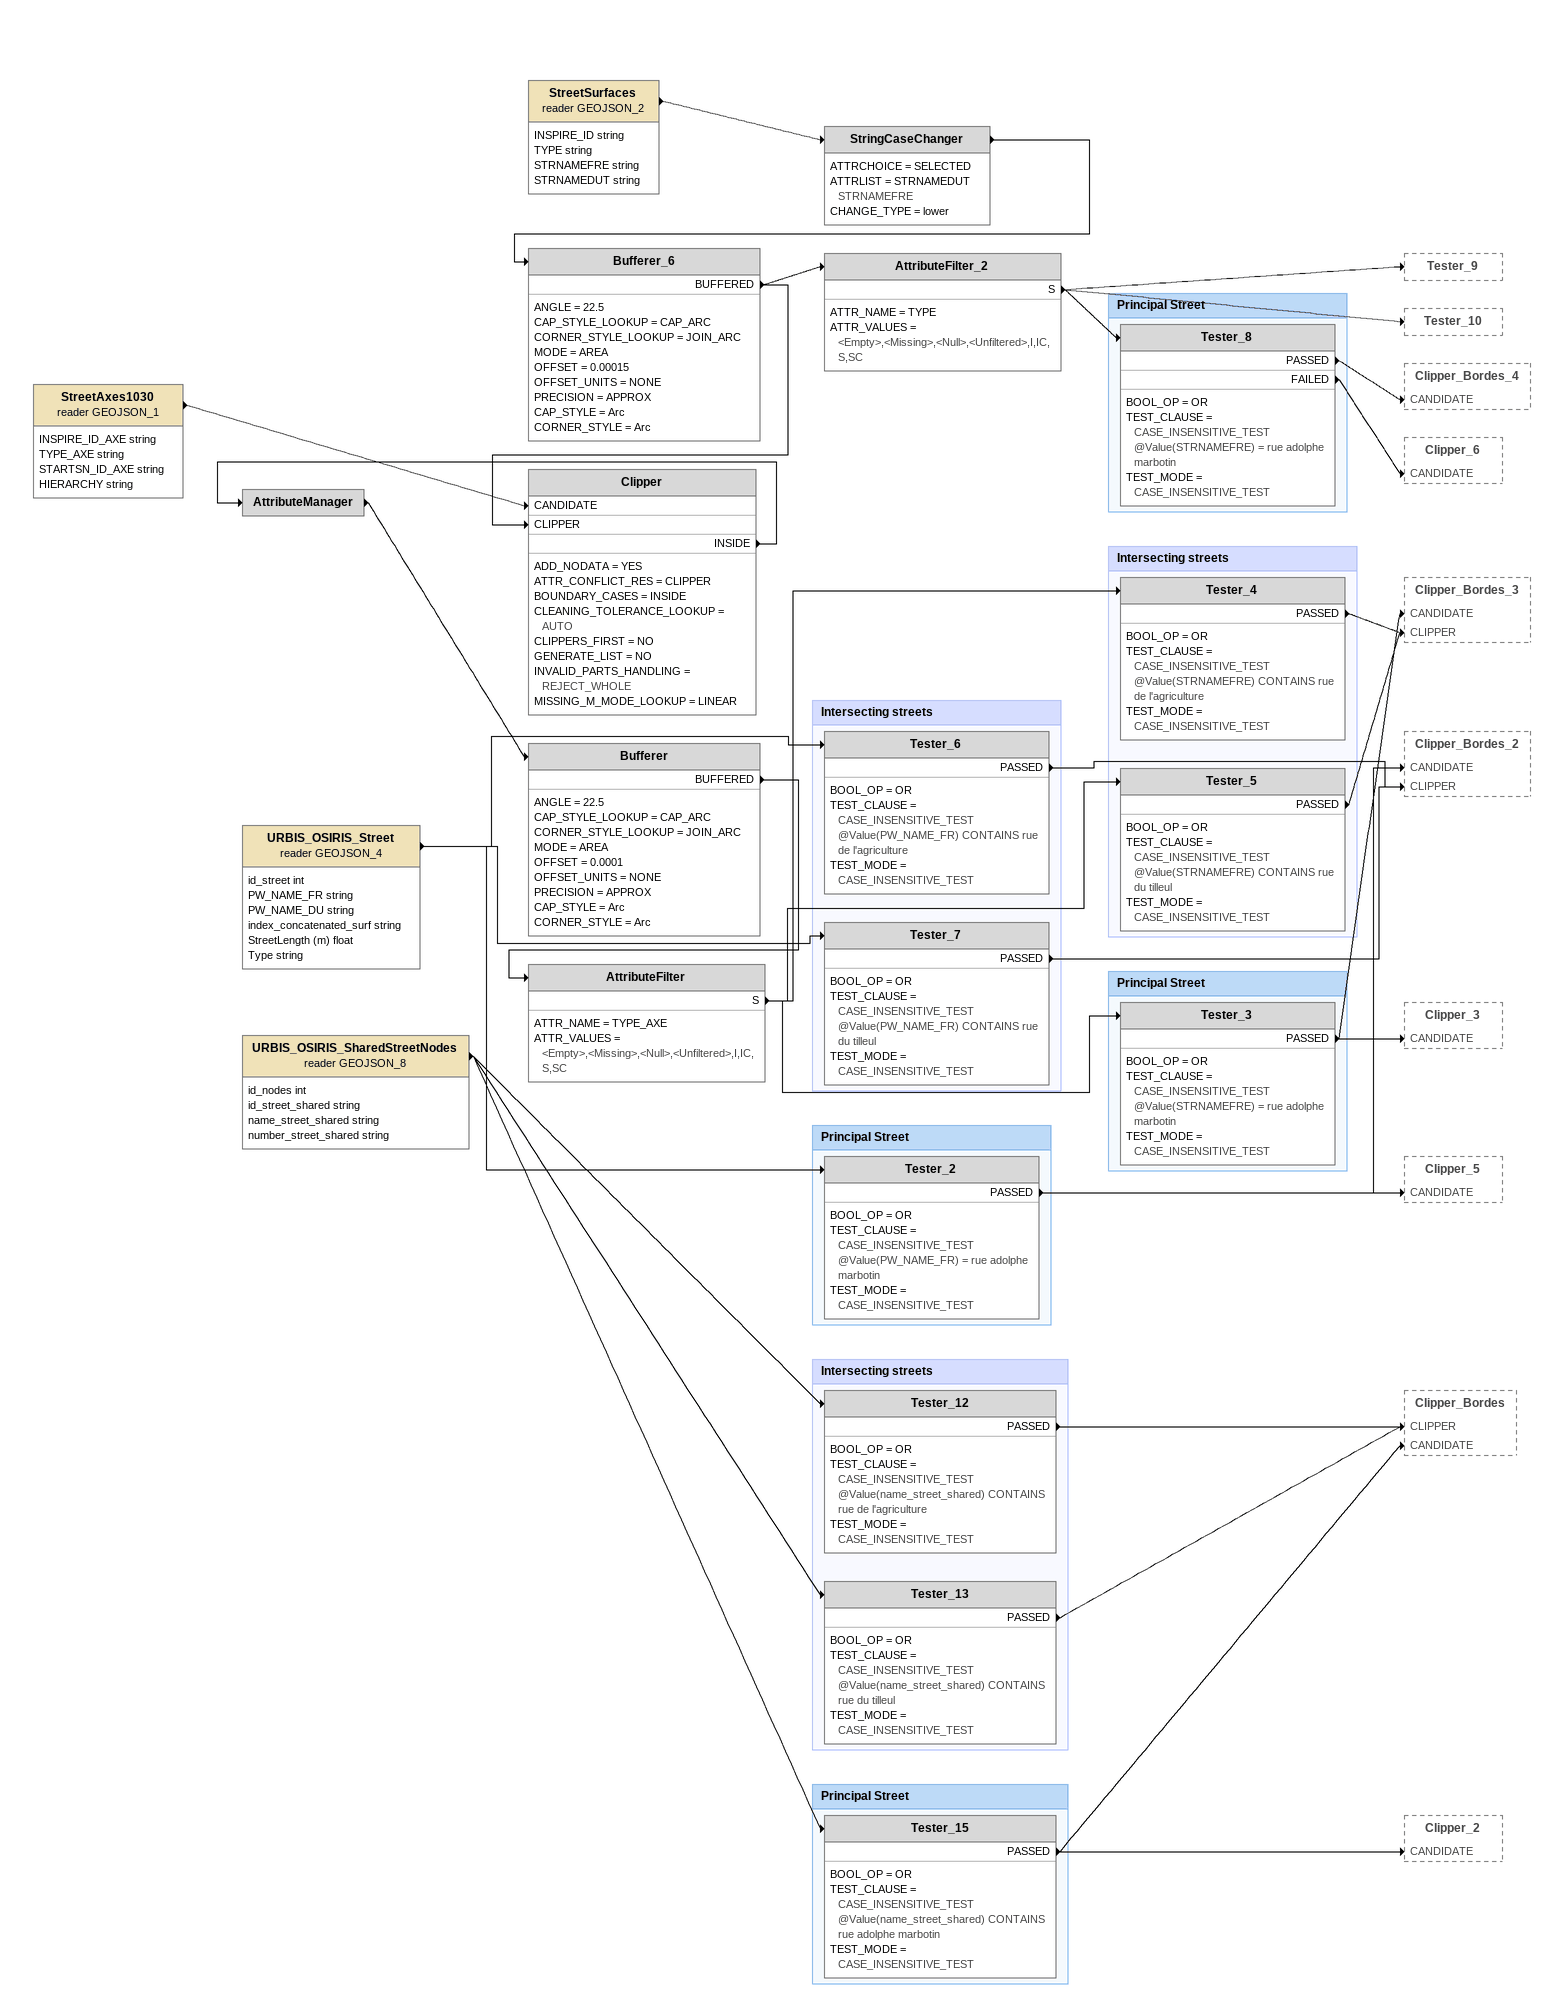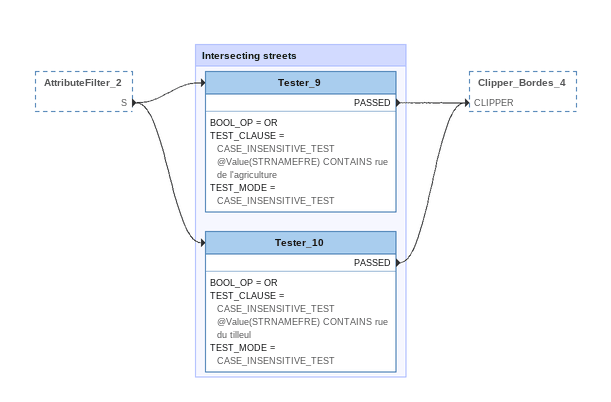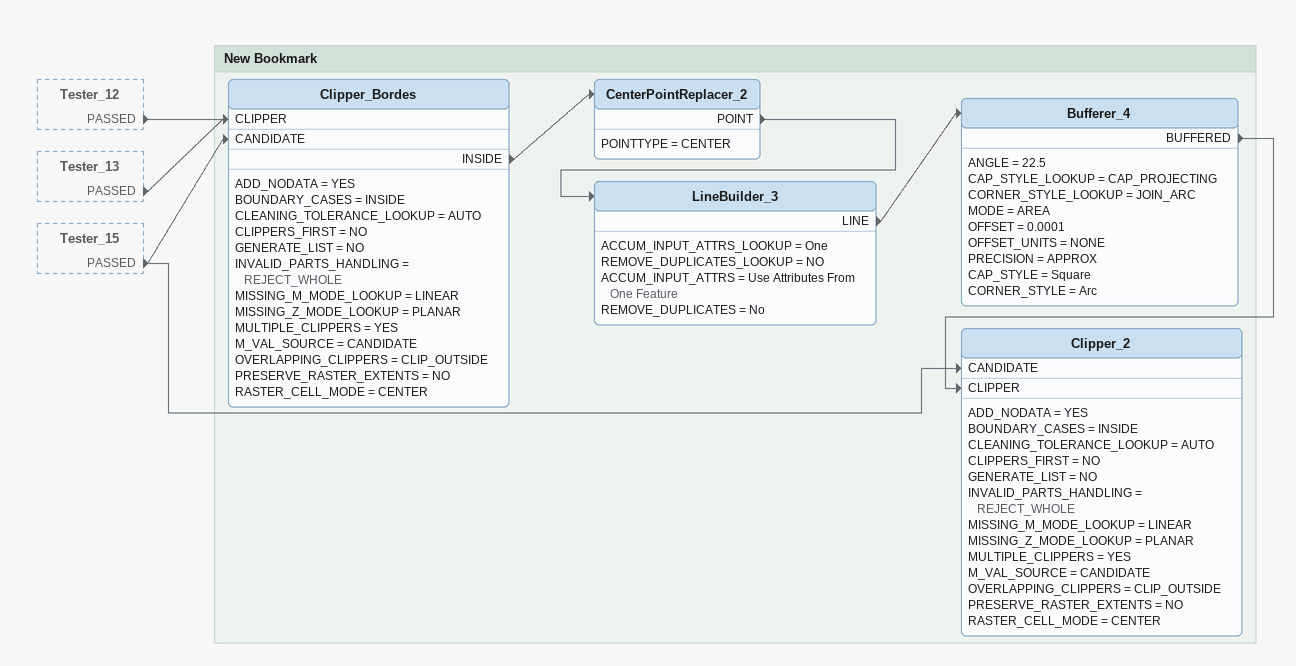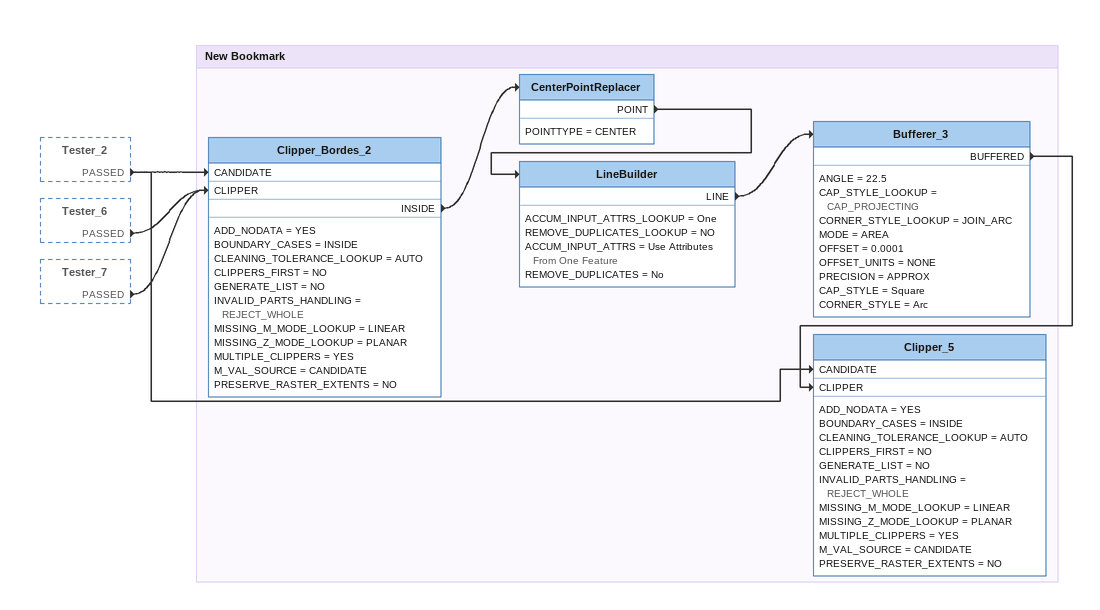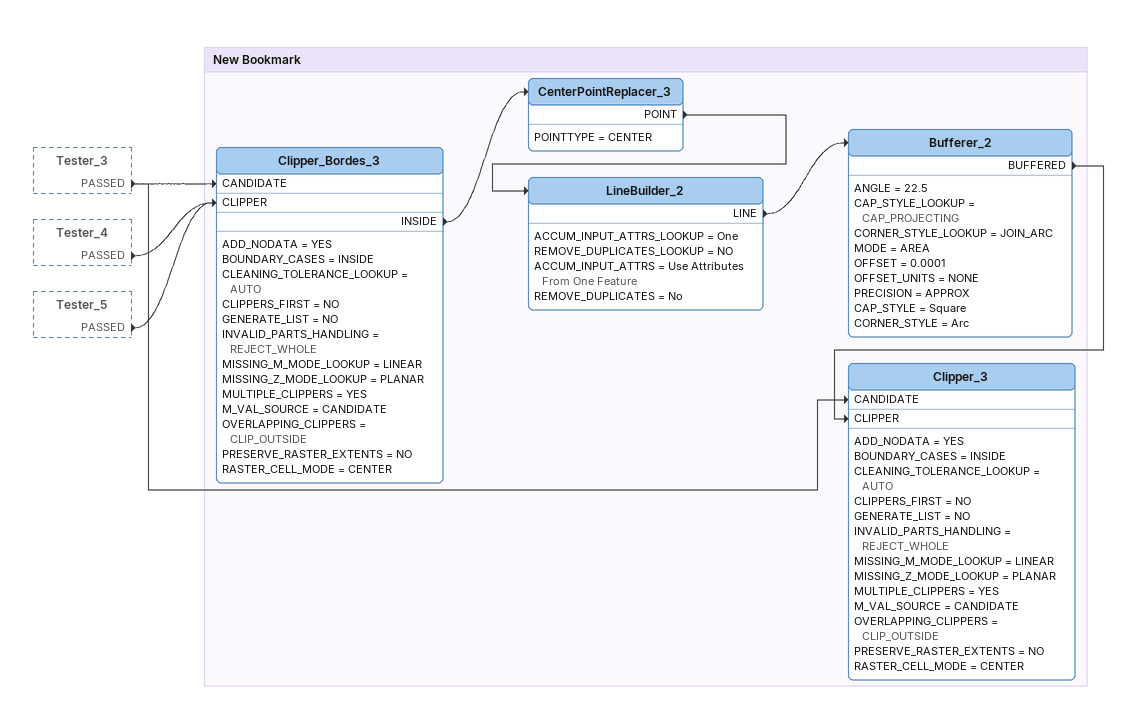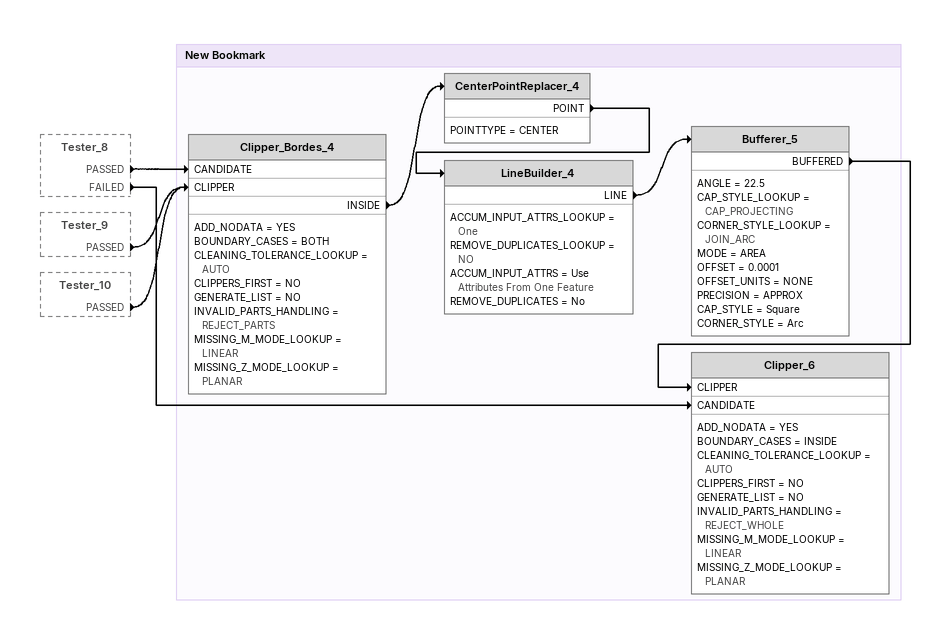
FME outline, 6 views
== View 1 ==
StreetAxes1030 (reader GEOJSON_1)
    attributes: INSPIRE_ID_AXE string, TYPE_AXE string, STARTSN_ID_AXE string, HIERARCHY string
    -> Clipper [CANDIDATE]
URBIS_OSIRIS_SharedStreetNodes (reader GEOJSON_8)
    attributes: id_nodes int, id_street_shared string, name_street_shared string, number_street_shared string
    -> Tester_12
    -> Tester_13
    -> Tester_15
URBIS_OSIRIS_Street (reader GEOJSON_4)
    attributes: id_street int, PW_NAME_FR string, PW_NAME_DU string, index_concatenated_surf string, StreetLength (m) float, Type string
    -> Tester_2
    -> Tester_6
    -> Tester_7
StreetSurfaces (reader GEOJSON_2)
    attributes: INSPIRE_ID string, TYPE string, STRNAMEFRE string, STRNAMEDUT string
    -> StringCaseChanger
StringCaseChanger
    ATTRCHOICE = SELECTED
    ATTRLIST = STRNAMEDUT STRNAMEFRE
    CHANGE_TYPE = lower
    -> Bufferer_6
Bufferer_6
    ANGLE = 22.5
    CAP_STYLE_LOOKUP = CAP_ARC
    CORNER_STYLE_LOOKUP = JOIN_ARC
    MODE = AREA
    OFFSET = 0.00015
    OFFSET_UNITS = NONE
    PRECISION = APPROX
    CAP_STYLE = Arc
    CORNER_STYLE = Arc
    BUFFERED -> AttributeFilter_2
    BUFFERED -> Clipper [CLIPPER]
AttributeFilter_2
    ATTR_NAME = TYPE
    ATTR_VALUES = <Empty>,<Missing>,<Null>,<Unfiltered>,I,IC,S,SC
    S -> Tester_9
    S -> Tester_10
    S -> Tester_8
Clipper
    ADD_NODATA = YES
    ATTR_CONFLICT_RES = CLIPPER
    BOUNDARY_CASES = INSIDE
    CLEANING_TOLERANCE_LOOKUP = AUTO
    CLIPPERS_FIRST = NO
    GENERATE_LIST = NO
    INVALID_PARTS_HANDLING = REJECT_WHOLE
    MISSING_M_MODE_LOOKUP = LINEAR
    INSIDE -> AttributeManager
AttributeManager
    -> Bufferer
Bufferer
    ANGLE = 22.5
    CAP_STYLE_LOOKUP = CAP_ARC
    CORNER_STYLE_LOOKUP = JOIN_ARC
    MODE = AREA
    OFFSET = 0.0001
    OFFSET_UNITS = NONE
    PRECISION = APPROX
    CAP_STYLE = Arc
    CORNER_STYLE = Arc
    BUFFERED -> AttributeFilter
AttributeFilter
    ATTR_NAME = TYPE_AXE
    ATTR_VALUES = <Empty>,<Missing>,<Null>,<Unfiltered>,I,IC,S,SC
    S -> Tester_3
    S -> Tester_5
    S -> Tester_4

Bookmark: Intersecting streets
Tester_12
    BOOL_OP = OR
    TEST_CLAUSE = CASE_INSENSITIVE_TEST @Value(name_street_shared) CONTAINS rue de l'agriculture
    TEST_MODE = CASE_INSENSITIVE_TEST
    PASSED -> Clipper_Bordes [CLIPPER]
Tester_13
    BOOL_OP = OR
    TEST_CLAUSE = CASE_INSENSITIVE_TEST @Value(name_street_shared) CONTAINS rue du tilleul
    TEST_MODE = CASE_INSENSITIVE_TEST
    PASSED -> Clipper_Bordes [CLIPPER]

Bookmark: Principal Street
Tester_15
    BOOL_OP = OR
    TEST_CLAUSE = CASE_INSENSITIVE_TEST @Value(name_street_shared) CONTAINS rue adolphe marbotin
    TEST_MODE = CASE_INSENSITIVE_TEST
    PASSED -> Clipper_Bordes [CANDIDATE]
    PASSED -> Clipper_2 [CANDIDATE]

Bookmark: Intersecting streets
Tester_6
    BOOL_OP = OR
    TEST_CLAUSE = CASE_INSENSITIVE_TEST @Value(PW_NAME_FR) CONTAINS rue de l'agriculture
    TEST_MODE = CASE_INSENSITIVE_TEST
    PASSED -> Clipper_Bordes_2 [CLIPPER]
Tester_7
    BOOL_OP = OR
    TEST_CLAUSE = CASE_INSENSITIVE_TEST @Value(PW_NAME_FR) CONTAINS rue du tilleul
    TEST_MODE = CASE_INSENSITIVE_TEST
    PASSED -> Clipper_Bordes_2 [CLIPPER]

Bookmark: Principal Street
Tester_2
    BOOL_OP = OR
    TEST_CLAUSE = CASE_INSENSITIVE_TEST @Value(PW_NAME_FR) = rue adolphe marbotin
    TEST_MODE = CASE_INSENSITIVE_TEST
    PASSED -> Clipper_Bordes_2 [CANDIDATE]
    PASSED -> Clipper_5 [CANDIDATE]

Bookmark: Principal Street
Tester_8
    BOOL_OP = OR
    TEST_CLAUSE = CASE_INSENSITIVE_TEST @Value(STRNAMEFRE) = rue adolphe marbotin
    TEST_MODE = CASE_INSENSITIVE_TEST
    PASSED -> Clipper_Bordes_4 [CANDIDATE]
    FAILED -> Clipper_6 [CANDIDATE]

Bookmark: Intersecting streets
Tester_4
    BOOL_OP = OR
    TEST_CLAUSE = CASE_INSENSITIVE_TEST @Value(STRNAMEFRE) CONTAINS rue de l'agriculture
    TEST_MODE = CASE_INSENSITIVE_TEST
    PASSED -> Clipper_Bordes_3 [CLIPPER]
Tester_5
    BOOL_OP = OR
    TEST_CLAUSE = CASE_INSENSITIVE_TEST @Value(STRNAMEFRE) CONTAINS rue du tilleul
    TEST_MODE = CASE_INSENSITIVE_TEST
    PASSED -> Clipper_Bordes_3 [CLIPPER]

Bookmark: Principal Street
Tester_3
    BOOL_OP = OR
    TEST_CLAUSE = CASE_INSENSITIVE_TEST @Value(STRNAMEFRE) = rue adolphe marbotin
    TEST_MODE = CASE_INSENSITIVE_TEST
    PASSED -> Clipper_Bordes_3 [CANDIDATE]
    PASSED -> Clipper_3 [CANDIDATE]

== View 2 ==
AttributeFilter_2 [outside]
    S -> Tester_9
    S -> Tester_10

Bookmark: Intersecting streets
Tester_9
    BOOL_OP = OR
    TEST_CLAUSE = CASE_INSENSITIVE_TEST @Value(STRNAMEFRE) CONTAINS rue de l'agriculture
    TEST_MODE = CASE_INSENSITIVE_TEST
    PASSED -> Clipper_Bordes_4 [CLIPPER]
Tester_10
    BOOL_OP = OR
    TEST_CLAUSE = CASE_INSENSITIVE_TEST @Value(STRNAMEFRE) CONTAINS rue du tilleul
    TEST_MODE = CASE_INSENSITIVE_TEST
    PASSED -> Clipper_Bordes_4 [CLIPPER]

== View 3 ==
Tester_12 [outside]
    PASSED -> Clipper_Bordes [CLIPPER]
Tester_13 [outside]
    PASSED -> Clipper_Bordes [CLIPPER]
Tester_15 [outside]
    PASSED -> Clipper_Bordes [CANDIDATE]
    PASSED -> Clipper_2 [CANDIDATE]

Bookmark: New Bookmark
Clipper_Bordes
    ADD_NODATA = YES
    BOUNDARY_CASES = INSIDE
    CLEANING_TOLERANCE_LOOKUP = AUTO
    CLIPPERS_FIRST = NO
    GENERATE_LIST = NO
    INVALID_PARTS_HANDLING = REJECT_WHOLE
    MISSING_M_MODE_LOOKUP = LINEAR
    MISSING_Z_MODE_LOOKUP = PLANAR
    MULTIPLE_CLIPPERS = YES
    M_VAL_SOURCE = CANDIDATE
    OVERLAPPING_CLIPPERS = CLIP_OUTSIDE
    PRESERVE_RASTER_EXTENTS = NO
    RASTER_CELL_MODE = CENTER
    INSIDE -> CenterPointReplacer_2
CenterPointReplacer_2
    POINTTYPE = CENTER
    POINT -> LineBuilder_3
LineBuilder_3
    ACCUM_INPUT_ATTRS_LOOKUP = One
    REMOVE_DUPLICATES_LOOKUP = NO
    ACCUM_INPUT_ATTRS = Use Attributes From One Feature
    REMOVE_DUPLICATES = No
    LINE -> Bufferer_4
Bufferer_4
    ANGLE = 22.5
    CAP_STYLE_LOOKUP = CAP_PROJECTING
    CORNER_STYLE_LOOKUP = JOIN_ARC
    MODE = AREA
    OFFSET = 0.0001
    OFFSET_UNITS = NONE
    PRECISION = APPROX
    CAP_STYLE = Square
    CORNER_STYLE = Arc
    BUFFERED -> Clipper_2 [CLIPPER]
Clipper_2
    ADD_NODATA = YES
    BOUNDARY_CASES = INSIDE
    CLEANING_TOLERANCE_LOOKUP = AUTO
    CLIPPERS_FIRST = NO
    GENERATE_LIST = NO
    INVALID_PARTS_HANDLING = REJECT_WHOLE
    MISSING_M_MODE_LOOKUP = LINEAR
    MISSING_Z_MODE_LOOKUP = PLANAR
    MULTIPLE_CLIPPERS = YES
    M_VAL_SOURCE = CANDIDATE
    OVERLAPPING_CLIPPERS = CLIP_OUTSIDE
    PRESERVE_RASTER_EXTENTS = NO
    RASTER_CELL_MODE = CENTER

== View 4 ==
Tester_2 [outside]
    PASSED -> Clipper_Bordes_2 [CANDIDATE]
    PASSED -> Clipper_5 [CANDIDATE]
Tester_6 [outside]
    PASSED -> Clipper_Bordes_2 [CLIPPER]
Tester_7 [outside]
    PASSED -> Clipper_Bordes_2 [CLIPPER]

Bookmark: New Bookmark
Clipper_Bordes_2
    ADD_NODATA = YES
    BOUNDARY_CASES = INSIDE
    CLEANING_TOLERANCE_LOOKUP = AUTO
    CLIPPERS_FIRST = NO
    GENERATE_LIST = NO
    INVALID_PARTS_HANDLING = REJECT_WHOLE
    MISSING_M_MODE_LOOKUP = LINEAR
    MISSING_Z_MODE_LOOKUP = PLANAR
    MULTIPLE_CLIPPERS = YES
    M_VAL_SOURCE = CANDIDATE
    PRESERVE_RASTER_EXTENTS = NO
    INSIDE -> CenterPointReplacer
CenterPointReplacer
    POINTTYPE = CENTER
    POINT -> LineBuilder
LineBuilder
    ACCUM_INPUT_ATTRS_LOOKUP = One
    REMOVE_DUPLICATES_LOOKUP = NO
    ACCUM_INPUT_ATTRS = Use Attributes From One Feature
    REMOVE_DUPLICATES = No
    LINE -> Bufferer_3
Bufferer_3
    ANGLE = 22.5
    CAP_STYLE_LOOKUP = CAP_PROJECTING
    CORNER_STYLE_LOOKUP = JOIN_ARC
    MODE = AREA
    OFFSET = 0.0001
    OFFSET_UNITS = NONE
    PRECISION = APPROX
    CAP_STYLE = Square
    CORNER_STYLE = Arc
    BUFFERED -> Clipper_5 [CLIPPER]
Clipper_5
    ADD_NODATA = YES
    BOUNDARY_CASES = INSIDE
    CLEANING_TOLERANCE_LOOKUP = AUTO
    CLIPPERS_FIRST = NO
    GENERATE_LIST = NO
    INVALID_PARTS_HANDLING = REJECT_WHOLE
    MISSING_M_MODE_LOOKUP = LINEAR
    MISSING_Z_MODE_LOOKUP = PLANAR
    MULTIPLE_CLIPPERS = YES
    M_VAL_SOURCE = CANDIDATE
    PRESERVE_RASTER_EXTENTS = NO

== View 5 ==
Tester_3 [outside]
    PASSED -> Clipper_Bordes_3 [CANDIDATE]
    PASSED -> Clipper_3 [CANDIDATE]
Tester_4 [outside]
    PASSED -> Clipper_Bordes_3 [CLIPPER]
Tester_5 [outside]
    PASSED -> Clipper_Bordes_3 [CLIPPER]

Bookmark: New Bookmark
Clipper_Bordes_3
    ADD_NODATA = YES
    BOUNDARY_CASES = INSIDE
    CLEANING_TOLERANCE_LOOKUP = AUTO
    CLIPPERS_FIRST = NO
    GENERATE_LIST = NO
    INVALID_PARTS_HANDLING = REJECT_WHOLE
    MISSING_M_MODE_LOOKUP = LINEAR
    MISSING_Z_MODE_LOOKUP = PLANAR
    MULTIPLE_CLIPPERS = YES
    M_VAL_SOURCE = CANDIDATE
    OVERLAPPING_CLIPPERS = CLIP_OUTSIDE
    PRESERVE_RASTER_EXTENTS = NO
    RASTER_CELL_MODE = CENTER
    INSIDE -> CenterPointReplacer_3
CenterPointReplacer_3
    POINTTYPE = CENTER
    POINT -> LineBuilder_2
LineBuilder_2
    ACCUM_INPUT_ATTRS_LOOKUP = One
    REMOVE_DUPLICATES_LOOKUP = NO
    ACCUM_INPUT_ATTRS = Use Attributes From One Feature
    REMOVE_DUPLICATES = No
    LINE -> Bufferer_2
Bufferer_2
    ANGLE = 22.5
    CAP_STYLE_LOOKUP = CAP_PROJECTING
    CORNER_STYLE_LOOKUP = JOIN_ARC
    MODE = AREA
    OFFSET = 0.0001
    OFFSET_UNITS = NONE
    PRECISION = APPROX
    CAP_STYLE = Square
    CORNER_STYLE = Arc
    BUFFERED -> Clipper_3 [CLIPPER]
Clipper_3
    ADD_NODATA = YES
    BOUNDARY_CASES = INSIDE
    CLEANING_TOLERANCE_LOOKUP = AUTO
    CLIPPERS_FIRST = NO
    GENERATE_LIST = NO
    INVALID_PARTS_HANDLING = REJECT_WHOLE
    MISSING_M_MODE_LOOKUP = LINEAR
    MISSING_Z_MODE_LOOKUP = PLANAR
    MULTIPLE_CLIPPERS = YES
    M_VAL_SOURCE = CANDIDATE
    OVERLAPPING_CLIPPERS = CLIP_OUTSIDE
    PRESERVE_RASTER_EXTENTS = NO
    RASTER_CELL_MODE = CENTER

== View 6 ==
Tester_8 [outside]
    PASSED -> Clipper_Bordes_4 [CANDIDATE]
    FAILED -> Clipper_6 [CANDIDATE]
Tester_9 [outside]
    PASSED -> Clipper_Bordes_4 [CLIPPER]
Tester_10 [outside]
    PASSED -> Clipper_Bordes_4 [CLIPPER]

Bookmark: New Bookmark
Clipper_Bordes_4
    ADD_NODATA = YES
    BOUNDARY_CASES = BOTH
    CLEANING_TOLERANCE_LOOKUP = AUTO
    CLIPPERS_FIRST = NO
    GENERATE_LIST = NO
    INVALID_PARTS_HANDLING = REJECT_PARTS
    MISSING_M_MODE_LOOKUP = LINEAR
    MISSING_Z_MODE_LOOKUP = PLANAR
    INSIDE -> CenterPointReplacer_4
CenterPointReplacer_4
    POINTTYPE = CENTER
    POINT -> LineBuilder_4
LineBuilder_4
    ACCUM_INPUT_ATTRS_LOOKUP = One
    REMOVE_DUPLICATES_LOOKUP = NO
    ACCUM_INPUT_ATTRS = Use Attributes From One Feature
    REMOVE_DUPLICATES = No
    LINE -> Bufferer_5
Bufferer_5
    ANGLE = 22.5
    CAP_STYLE_LOOKUP = CAP_PROJECTING
    CORNER_STYLE_LOOKUP = JOIN_ARC
    MODE = AREA
    OFFSET = 0.0001
    OFFSET_UNITS = NONE
    PRECISION = APPROX
    CAP_STYLE = Square
    CORNER_STYLE = Arc
    BUFFERED -> Clipper_6 [CLIPPER]
Clipper_6
    ADD_NODATA = YES
    BOUNDARY_CASES = INSIDE
    CLEANING_TOLERANCE_LOOKUP = AUTO
    CLIPPERS_FIRST = NO
    GENERATE_LIST = NO
    INVALID_PARTS_HANDLING = REJECT_WHOLE
    MISSING_M_MODE_LOOKUP = LINEAR
    MISSING_Z_MODE_LOOKUP = PLANAR
